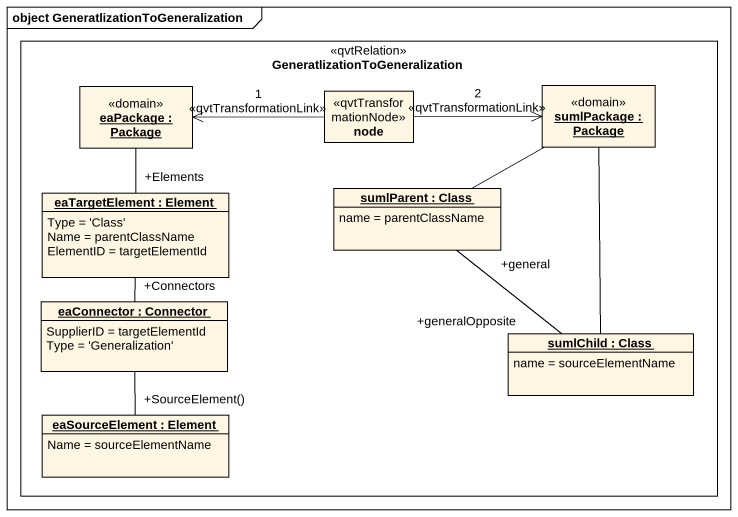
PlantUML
@startuml
mainframe object GeneratlizationToGeneralization
hide circle
hide empty members
rectangle "GeneratlizationToGeneralization" as GeneratlizationToGeneralizat <<qvtRelation>> {
  object "eaPackage : Package" as eaPackage <<domain>>
  object "sumlPackage : Package" as sumlPackage <<domain>>
  class "node" as node_ <<qvtTransformationNode>>
  object "sumlParent : Class" as sumlParent {
    name = parentClassName
  }
  object "eaTargetElement : Element" as eaTargetElement {
    Type = 'Class'
    Name = parentClassName
    ElementID = targetElementId
  }
  object "eaConnector : Connector" as eaConnector {
    SupplierID = targetElementId
    Type = 'Generalization'
  }
  object "sumlChild : Class" as sumlChild {
    name = sourceElementName
  }
  object "eaSourceElement : Element" as eaSourceElement {
    Name = sourceElementName
  }
}
eaPackage -- "+Elements" eaTargetElement
sumlPackage -left- sumlParent
sumlPackage -- sumlChild
node_ -left-> eaPackage : 1\n<<qvtTransformationLink>>
node_ -right-> sumlPackage : 2\n<<qvtTransformationLink>>
sumlParent "+general" -- "+generalOpposite" sumlChild
eaTargetElement -- "+Connectors" eaConnector
eaConnector -- "+SourceElement()" eaSourceElement
@enduml
